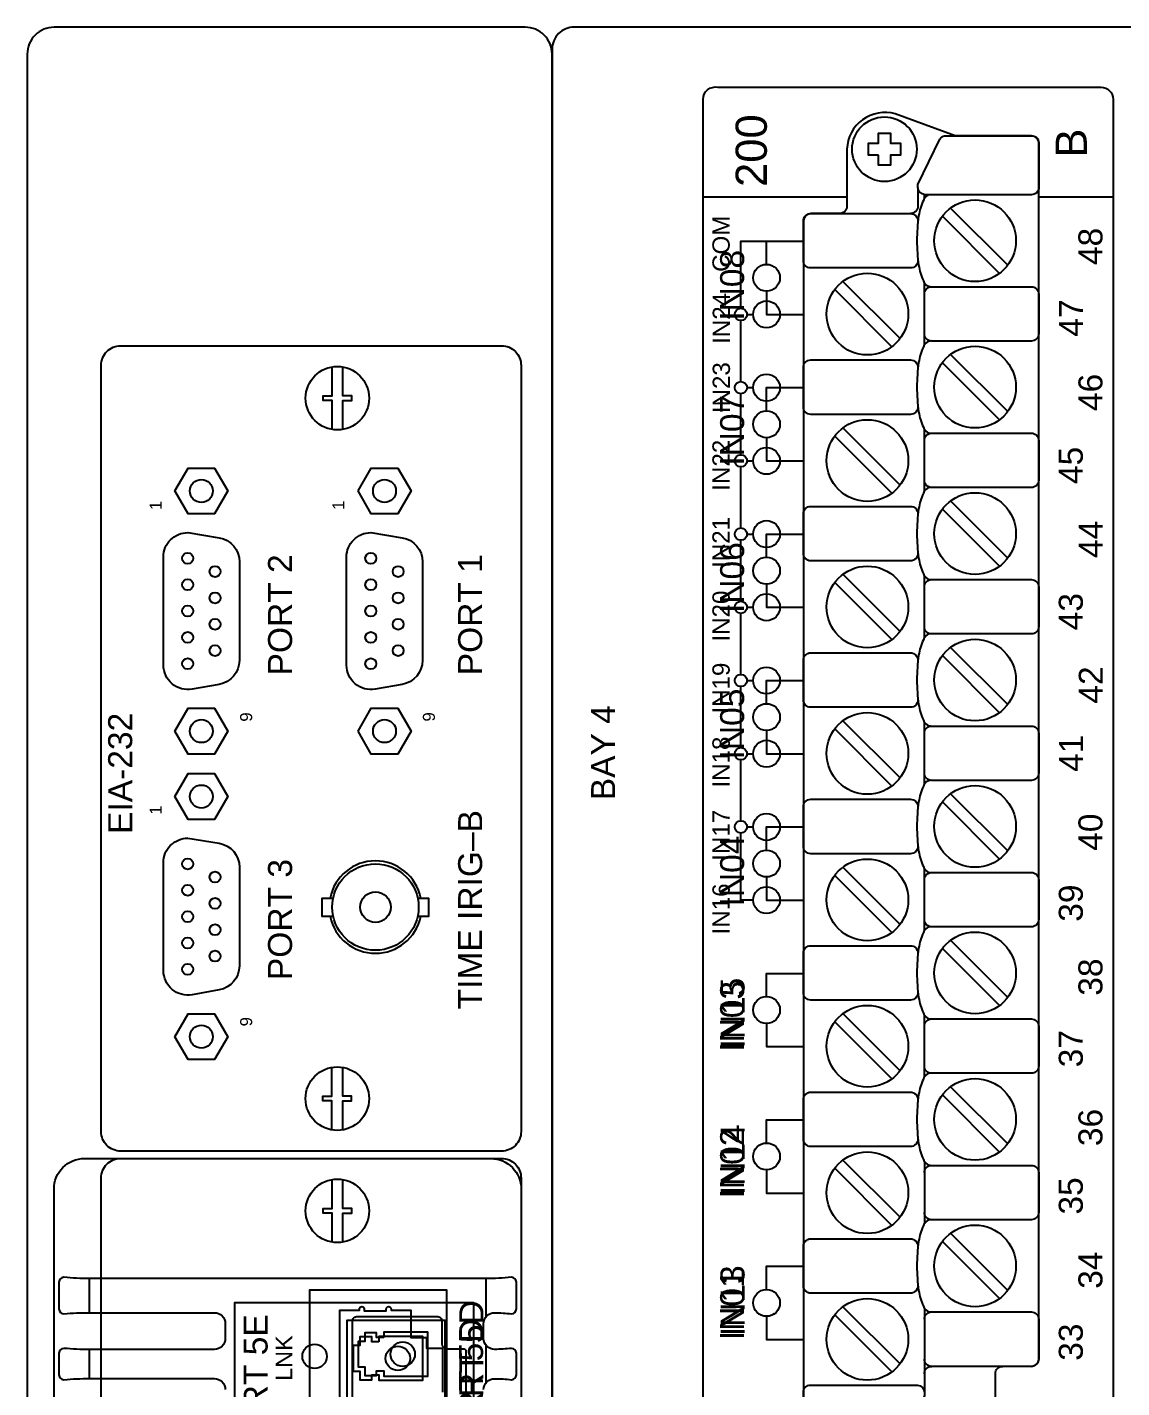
# Model space of a CAD drawing. Extents: x 1 to 47.7, y 0.3 to 34.2.
# Drawn here: x 30.52 to 35, y 15 to 20.58 of the extents above; entities that cross this region are included whole.
import ezdxf

# ---------------------------------------------------------------- set-up
doc = ezdxf.new("R2010")
doc.units = 0
doc.header["$MEASUREMENT"] = 0
for name, color, linetype in [('2_1__6___4__10-100BASE-T_C', 7, 'CONTINUOUS'), ('2_2__7___4__100BASE-FX_CON', 7, 'CONTINUOUS'), ('2_3__8___2__10-100BASE-T__', 7, 'CONTINUOUS'), ('2_4__9___2__100-1000BASE__', 7, 'CONTINUOUS'), ('4_1__2___8__OPTOISO_IND_LS', 7, 'CONTINUOUS'), ('4_2__7___8__OPTOISO_IND_LS', 7, 'CONTINUOUS'), ('4_3__4___24__OPTOISO_LS_IN', 7, 'CONTINUOUS'), ('4_4__D___24__OPTOISO_LS_IN', 7, 'CONTINUOUS'), ('4_5__8___8__OPTOISO_IND_LS', 7, 'CONTINUOUS'), ('7_0______DWG_', 7, 'CONTINUOUS')]:
    doc.layers.add(name, color=color, linetype=linetype)
doc.styles.add('ARIAL', font='arial.ttf')

msp = doc.modelspace()

# ---------------------------------------------------------------- linework, layer by layer
at = {"layer": '2_1__6___4__10-100BASE-T_C'}
msp.add_lwpolyline([(30.8232, 11.3698), (30.8232, 15.8598, -0.414214), (30.9032, 15.9398), (32.4632, 15.9398, -0.414214), (32.5432, 15.8598), (32.5432, 11.3698, -0.414214), (32.4632, 11.2898), (30.9032, 11.2898, -0.414214)], format="xyb", close=True, dxfattribs=at)
for points in [[(31.7687, 15.5969), (31.7687, 15.7155), (31.7323, 15.7155), (31.7323, 15.7345), (31.7687, 15.7345), (31.7687, 15.8531)], [(31.813, 15.5969), (31.813, 15.7155), (31.8493, 15.7155), (31.8493, 15.7345), (31.813, 15.7345), (31.813, 15.8531)]]:
    msp.add_lwpolyline(points, dxfattribs=at)
msp.add_lwpolyline([(31.6782, 14.7443), (31.6782, 15.4013), (32.2382, 15.4013), (32.2382, 14.7443)], close=True, dxfattribs=at)
msp.add_lwpolyline([(31.801, 14.8278), (31.801, 15.3178), (31.881, 15.3178), (31.881, 15.3228, -1), (31.901, 15.3228), (31.901, 15.3159), (31.991, 15.3159), (31.991, 15.3228, -1.000014), (32.011, 15.3228), (32.011, 15.3178), (32.091, 15.3178), (32.091, 15.2068), (32.156, 15.2068), (32.156, 15.1628), (32.221, 15.1628), (32.221, 14.9828)], format="xyb", dxfattribs=at)
msp.add_circle((31.7908, 15.725), 0.13, dxfattribs=at)
at = {"layer": '2_2__7___4__100BASE-FX_CON'}
msp.add_lwpolyline([(30.8232, 11.3698), (30.8232, 15.8598, -0.414214), (30.9032, 15.9398), (32.4632, 15.9398, -0.414214), (32.5432, 15.8598), (32.5432, 11.3698, -0.414214), (32.4632, 11.2898), (30.9032, 11.2898, -0.414214)], format="xyb", close=True, dxfattribs=at)
for points in [[(31.7687, 15.5969), (31.7687, 15.7155), (31.7323, 15.7155), (31.7323, 15.7345), (31.7687, 15.7345), (31.7687, 15.8531)], [(31.813, 15.5969), (31.813, 15.7155), (31.8493, 15.7155), (31.8493, 15.7345), (31.813, 15.7345), (31.813, 15.8531)], [(31.8312, 14.7178), (31.8312, 15.2778), (32.2312, 15.2778), (32.2312, 14.7178), (31.8312, 14.7178)], [(31.9612, 15.1888), (31.9313, 15.1888), (31.9313, 15.2083), (31.8832, 15.2083), (31.8832, 15.1733), (31.8552, 15.1733), (31.8552, 15.0683), (31.8832, 15.0683), (31.8832, 15.0333), (31.9313, 15.0333), (31.9313, 15.0528), (31.9612, 15.0528), (31.9612, 15.0308), (32.1412, 15.0308), (32.1412, 15.2108), (31.9612, 15.2108), (31.9612, 15.1888)]]:
    msp.add_lwpolyline(points, dxfattribs=at)
for centre, radius in [((31.7908, 15.725), 0.13), ((32.0382, 15.1208), 0.05)]:
    msp.add_circle(centre, radius, dxfattribs=at)
at = {"layer": '2_3__8___2__10-100BASE-T__'}
msp.add_lwpolyline([(30.8232, 11.3698), (30.8232, 15.8598, -0.414214), (30.9032, 15.9398), (32.4632, 15.9398, -0.414214), (32.5432, 15.8598), (32.5432, 11.3698, -0.414214), (32.4632, 11.2898), (30.9032, 11.2898, -0.414214)], format="xyb", close=True, dxfattribs=at)
for points in [[(31.7687, 15.5969), (31.7687, 15.7155), (31.7323, 15.7155), (31.7323, 15.7345), (31.7687, 15.7345), (31.7687, 15.8531)], [(31.813, 15.5969), (31.813, 15.7155), (31.8493, 15.7155), (31.8493, 15.7345), (31.813, 15.7345), (31.813, 15.8531)]]:
    msp.add_lwpolyline(points, dxfattribs=at)
msp.add_lwpolyline([(31.6782, 14.7443), (31.6782, 15.4013), (32.2382, 15.4013), (32.2382, 14.7443)], close=True, dxfattribs=at)
msp.add_lwpolyline([(31.801, 14.8278), (31.801, 15.3178), (31.881, 15.3178), (31.881, 15.3228, -1), (31.901, 15.3228), (31.901, 15.3159), (31.991, 15.3159), (31.991, 15.3228, -1.000014), (32.011, 15.3228), (32.011, 15.3178), (32.091, 15.3178), (32.091, 15.2068), (32.156, 15.2068), (32.156, 15.1628), (32.221, 15.1628), (32.221, 14.9828)], format="xyb", dxfattribs=at)
msp.add_circle((31.7908, 15.725), 0.13, dxfattribs=at)
at = {"layer": '2_4__9___2__100-1000BASE__'}
for points in [[(30.63, 11.4153), (30.63, 15.8147, -0.414444), (30.7548, 15.9396), (32.4192, 15.9396, -0.413495), (32.5438, 15.8144), (32.5438, 11.4156, -0.413496), (32.4192, 11.2905), (30.7548, 11.2905, -0.414444)], [(31.8527, 14.7577), (31.8527, 15.2723, -0.414573), (31.8727, 15.2924), (32.1989, 15.2924, -0.416018), (32.2189, 15.2724), (32.2189, 15.1804, 0.41265), (32.2389, 15.1604), (32.3074, 15.1604, -0.418703), (32.3174, 15.1504), (32.3174, 14.8796, -0.419075), (32.3074, 14.8696), (32.2389, 14.8696, 0.41265), (32.2189, 14.8496), (32.2189, 14.7576, -0.416018), (32.1989, 14.7377), (31.8727, 14.7377, -0.414573)]]:
    msp.add_lwpolyline(points, format="xyb", close=True, dxfattribs=at)
for points in [[(31.7687, 15.5969), (31.7687, 15.7155), (31.7323, 15.7155), (31.7323, 15.7345), (31.7687, 15.7345), (31.7687, 15.8531)], [(31.813, 15.5969), (31.813, 15.7155), (31.8493, 15.7155), (31.8493, 15.7345), (31.813, 15.7345), (31.813, 15.8531)], [(30.7752, 15.3077), (30.7752, 15.4484)], [(32.3989, 15.4484), (32.3989, 15.2905)], [(31.7598, 11.8566), (31.3708, 11.8566), (31.3708, 15.35), (32.3484, 15.35), (32.3484, 11.8566), (32.3067, 11.8566)], [(31.9814, 15.206), (31.9515, 15.206), (31.9515, 15.2255), (31.9034, 15.2255), (31.9034, 15.1905), (31.8754, 15.1905), (31.8754, 15.0855), (31.9034, 15.0855), (31.9034, 15.0505), (31.9515, 15.0505), (31.9515, 15.07), (31.9814, 15.07), (31.9814, 15.048), (32.1614, 15.048), (32.1614, 15.228), (31.9814, 15.228), (31.9814, 15.206)], [(32.3989, 15.1745), (32.3989, 15.0205)], [(30.7752, 15.0376), (30.7752, 15.1574)]]:
    msp.add_lwpolyline(points, dxfattribs=at)
msp.add_lwpolyline([(32.3893, 14.9927, -0.421779), (32.4346, 15.0374, -0.033142), (32.5038, 15.0333, 0.41291), (32.5238, 15.0533), (32.5238, 15.1418, 0.41291), (32.5038, 15.1618, -0.033142), (32.4346, 15.1576, -0.42184), (32.3893, 15.2023), (32.3893, 15.2627, -0.421779), (32.4346, 15.3074, -0.033142), (32.5038, 15.3033, 0.41291), (32.5238, 15.3233), (32.5238, 15.4328, 0.41291), (32.5038, 15.4528, -0.030099), (32.3989, 15.4484), (30.7752, 15.4484, -0.030099), (30.6703, 15.4528, 0.41291), (30.6503, 15.4328), (30.6503, 15.3233, 0.41291), (30.6703, 15.3033, -0.030099), (30.7752, 15.3077), (31.2868, 15.3077, -0.415329), (31.3317, 15.2627), (31.3317, 15.2023, -0.415032), (31.2868, 15.1574), (30.7752, 15.1574, -0.030099), (30.6703, 15.1618, 0.41291), (30.6503, 15.1418), (30.6503, 15.0533, 0.41291), (30.6703, 15.0333, -0.030099), (30.7752, 15.0377), (31.2868, 15.0377, -0.415329), (31.3317, 14.9927)], format="xyb", dxfattribs=at)
for centre, radius in [((31.7908, 15.725), 0.13), ((31.6975, 15.129), 0.05), ((32.0584, 15.138), 0.05)]:
    msp.add_circle(centre, radius, dxfattribs=at)
at = {"layer": '4_1__2___8__OPTOISO_IND_LS'}
for points in [[(33.5485, 19.6032), (33.5485, 19.6982), (33.6997, 19.6982)], [(33.5485, 19.4932), (33.5485, 19.3982), (33.6997, 19.3982)], [(33.5485, 19.0032), (33.5485, 19.0982), (33.6997, 19.0982)], [(33.5485, 18.8932), (33.5485, 18.7982), (33.6997, 18.7982)], [(33.5485, 18.4032), (33.5485, 18.4982), (33.6997, 18.4982)], [(33.5485, 18.2932), (33.5485, 18.1982), (33.6997, 18.1982)], [(33.5485, 17.8032), (33.5485, 17.8982), (33.6997, 17.8982)], [(33.5485, 17.6932), (33.5485, 17.5982), (33.6997, 17.5982)], [(33.5485, 17.2032), (33.5485, 17.2982), (33.6997, 17.2982)], [(33.5485, 17.0932), (33.5485, 16.9982), (33.6997, 16.9982)], [(33.5485, 16.6032), (33.5485, 16.6982), (33.6997, 16.6982)], [(33.5485, 16.4932), (33.5485, 16.3982), (33.6997, 16.3982)], [(33.5485, 16.0032), (33.5485, 16.0982), (33.6997, 16.0982)], [(33.5485, 15.8932), (33.5485, 15.7982), (33.6997, 15.7982)], [(33.5485, 15.4032), (33.5485, 15.4982), (33.6997, 15.4982)], [(33.5485, 15.2932), (33.5485, 15.1982), (33.6997, 15.1982)]]:
    msp.add_lwpolyline(points, dxfattribs=at)
for centre in [(33.5485, 19.5482), (33.5485, 18.9482), (33.5485, 18.3482), (33.5485, 17.7482), (33.5485, 17.1482), (33.5485, 16.5482), (33.5485, 15.9482), (33.5485, 15.3482)]:
    msp.add_circle(centre, 0.055, dxfattribs=at)
at = {"layer": '4_2__7___8__OPTOISO_IND_LS'}
for points in [[(33.5485, 19.6032), (33.5485, 19.6982), (33.6997, 19.6982)], [(33.5485, 19.4932), (33.5485, 19.3982), (33.6997, 19.3982)], [(33.5485, 19.0032), (33.5485, 19.0982), (33.6997, 19.0982)], [(33.5485, 18.8932), (33.5485, 18.7982), (33.6997, 18.7982)], [(33.5485, 18.4032), (33.5485, 18.4982), (33.6997, 18.4982)], [(33.5485, 18.2932), (33.5485, 18.1982), (33.6997, 18.1982)], [(33.5485, 17.8032), (33.5485, 17.8982), (33.6997, 17.8982)], [(33.5485, 17.6932), (33.5485, 17.5982), (33.6997, 17.5982)], [(33.5485, 17.2032), (33.5485, 17.2982), (33.6997, 17.2982)], [(33.5485, 17.0932), (33.5485, 16.9982), (33.6997, 16.9982)], [(33.5485, 16.6032), (33.5485, 16.6982), (33.6997, 16.6982)], [(33.5485, 16.4932), (33.5485, 16.3982), (33.6997, 16.3982)], [(33.5485, 16.0032), (33.5485, 16.0982), (33.6997, 16.0982)], [(33.5485, 15.8932), (33.5485, 15.7982), (33.6997, 15.7982)], [(33.5485, 15.4032), (33.5485, 15.4982), (33.6997, 15.4982)], [(33.5485, 15.2932), (33.5485, 15.1982), (33.6997, 15.1982)]]:
    msp.add_lwpolyline(points, dxfattribs=at)
for centre in [(33.5485, 19.5482), (33.5485, 18.9482), (33.5485, 18.3482), (33.5485, 17.7482), (33.5485, 17.1482), (33.5485, 16.5482), (33.5485, 15.9482), (33.5485, 15.3482)]:
    msp.add_circle(centre, 0.055, dxfattribs=at)
at = {"layer": '4_3__4___24__OPTOISO_LS_IN'}
for points in [[(33.4436, 19.4232), (33.4436, 19.6982), (33.6997, 19.6982)], [(33.4436, 19.1232), (33.4436, 19.3732)], [(33.4686, 19.3982), (33.4935, 19.3982)], [(33.6035, 19.3982), (33.6997, 19.3982)], [(33.4436, 18.8232), (33.4436, 19.0732)], [(33.4686, 19.0982), (33.4935, 19.0982)], [(33.6035, 19.0982), (33.6997, 19.0982)], [(33.4686, 18.7982), (33.4935, 18.7982)], [(33.6035, 18.7982), (33.6997, 18.7982)], [(33.4436, 18.5232), (33.4436, 18.7732)], [(33.4436, 18.2232), (33.4436, 18.4732)], [(33.4686, 18.4982), (33.4935, 18.4982)], [(33.6035, 18.4982), (33.6997, 18.4982)], [(33.4686, 18.1982), (33.4935, 18.1982)], [(33.6035, 18.1982), (33.6997, 18.1982)], [(33.4436, 17.9232), (33.4436, 18.1732)], [(33.4686, 17.8982), (33.4935, 17.8982)], [(33.6035, 17.8982), (33.6997, 17.8982)], [(33.4436, 17.6232), (33.4436, 17.8732)], [(33.4436, 17.3232), (33.4436, 17.5732)], [(33.4686, 17.5982), (33.4935, 17.5982)], [(33.6035, 17.5982), (33.6997, 17.5982)], [(33.4686, 17.2982), (33.4935, 17.2982)], [(33.6035, 17.2982), (33.6997, 17.2982)], [(33.4935, 16.9982), (33.4436, 16.9982), (33.4436, 17.2732)], [(33.6035, 16.9982), (33.6997, 16.9982)], [(33.5485, 16.6031), (33.5485, 16.6982), (33.6997, 16.6982)], [(33.5485, 16.4931), (33.5485, 16.3982), (33.6997, 16.3982)], [(33.5485, 16.0031), (33.5485, 16.0982), (33.6997, 16.0982)], [(33.5485, 15.8931), (33.5485, 15.7982), (33.6997, 15.7982)], [(33.5485, 15.4031), (33.5485, 15.4982), (33.6997, 15.4982)], [(33.5485, 15.2931), (33.5485, 15.1982), (33.6997, 15.1982)]]:
    msp.add_lwpolyline(points, dxfattribs=at)
for centre, radius in [((33.4436, 19.3982), 0.025), ((33.5485, 19.3982), 0.055), ((33.4436, 19.0982), 0.025), ((33.5485, 19.0982), 0.055), ((33.5485, 18.7982), 0.055), ((33.4436, 18.7982), 0.025), ((33.4436, 18.4982), 0.025), ((33.5485, 18.4982), 0.055), ((33.5485, 18.1982), 0.055), ((33.4436, 18.1982), 0.025), ((33.5485, 17.8982), 0.055), ((33.4436, 17.8982), 0.025), ((33.4436, 17.5982), 0.025), ((33.5485, 17.5982), 0.055), ((33.5485, 17.2982), 0.055), ((33.4436, 17.2982), 0.025), ((33.5485, 16.9982), 0.055), ((33.5485, 16.5481), 0.055), ((33.5485, 15.9481), 0.055), ((33.5485, 15.3481), 0.055)]:
    msp.add_circle(centre, radius, dxfattribs=at)
at = {"layer": '4_4__D___24__OPTOISO_LS_IN'}
for points in [[(33.4436, 19.4232), (33.4436, 19.6982), (33.6997, 19.6982)], [(33.4436, 19.1232), (33.4436, 19.3732)], [(33.4686, 19.3982), (33.4935, 19.3982)], [(33.6035, 19.3982), (33.6997, 19.3982)], [(33.4436, 18.8232), (33.4436, 19.0732)], [(33.4686, 19.0982), (33.4935, 19.0982)], [(33.6035, 19.0982), (33.6997, 19.0982)], [(33.4686, 18.7982), (33.4935, 18.7982)], [(33.6035, 18.7982), (33.6997, 18.7982)], [(33.4436, 18.5232), (33.4436, 18.7732)], [(33.4436, 18.2232), (33.4436, 18.4732)], [(33.4686, 18.4982), (33.4935, 18.4982)], [(33.6035, 18.4982), (33.6997, 18.4982)], [(33.4686, 18.1982), (33.4935, 18.1982)], [(33.6035, 18.1982), (33.6997, 18.1982)], [(33.4436, 17.9232), (33.4436, 18.1732)], [(33.4686, 17.8982), (33.4935, 17.8982)], [(33.6035, 17.8982), (33.6997, 17.8982)], [(33.4436, 17.6232), (33.4436, 17.8732)], [(33.4436, 17.3232), (33.4436, 17.5732)], [(33.4686, 17.5982), (33.4935, 17.5982)], [(33.6035, 17.5982), (33.6997, 17.5982)], [(33.4686, 17.2982), (33.4935, 17.2982)], [(33.6035, 17.2982), (33.6997, 17.2982)], [(33.4935, 16.9982), (33.4436, 16.9982), (33.4436, 17.2732)], [(33.6035, 16.9982), (33.6997, 16.9982)], [(33.5485, 16.6031), (33.5485, 16.6982), (33.6997, 16.6982)], [(33.5485, 16.4931), (33.5485, 16.3982), (33.6997, 16.3982)], [(33.5485, 16.0031), (33.5485, 16.0982), (33.6997, 16.0982)], [(33.5485, 15.8931), (33.5485, 15.7982), (33.6997, 15.7982)], [(33.5485, 15.4031), (33.5485, 15.4982), (33.6997, 15.4982)], [(33.5485, 15.2931), (33.5485, 15.1982), (33.6997, 15.1982)]]:
    msp.add_lwpolyline(points, dxfattribs=at)
for centre, radius in [((33.4436, 19.3982), 0.025), ((33.5485, 19.3982), 0.055), ((33.4436, 19.0982), 0.025), ((33.5485, 19.0982), 0.055), ((33.5485, 18.7982), 0.055), ((33.4436, 18.7982), 0.025), ((33.4436, 18.4982), 0.025), ((33.5485, 18.4982), 0.055), ((33.5485, 18.1982), 0.055), ((33.4436, 18.1982), 0.025), ((33.5485, 17.8982), 0.055), ((33.4436, 17.8982), 0.025), ((33.4436, 17.5982), 0.025), ((33.5485, 17.5982), 0.055), ((33.5485, 17.2982), 0.055), ((33.4436, 17.2982), 0.025), ((33.5485, 16.9982), 0.055), ((33.5485, 16.5481), 0.055), ((33.5485, 15.9481), 0.055), ((33.5485, 15.3481), 0.055)]:
    msp.add_circle(centre, radius, dxfattribs=at)
at = {"layer": '4_5__8___8__OPTOISO_IND_LS'}
for points in [[(33.5485, 19.6032), (33.5485, 19.6982), (33.6997, 19.6982)], [(33.5485, 19.4932), (33.5485, 19.3982), (33.6997, 19.3982)], [(33.5485, 19.0032), (33.5485, 19.0982), (33.6997, 19.0982)], [(33.5485, 18.8932), (33.5485, 18.7982), (33.6997, 18.7982)], [(33.5485, 18.4032), (33.5485, 18.4982), (33.6997, 18.4982)], [(33.5485, 18.2932), (33.5485, 18.1982), (33.6997, 18.1982)], [(33.5485, 17.8032), (33.5485, 17.8982), (33.6997, 17.8982)], [(33.5485, 17.6932), (33.5485, 17.5982), (33.6997, 17.5982)], [(33.5485, 17.2032), (33.5485, 17.2982), (33.6997, 17.2982)], [(33.5485, 17.0932), (33.5485, 16.9982), (33.6997, 16.9982)], [(33.5485, 16.6032), (33.5485, 16.6982), (33.6997, 16.6982)], [(33.5485, 16.4932), (33.5485, 16.3982), (33.6997, 16.3982)], [(33.5485, 16.0032), (33.5485, 16.0982), (33.6997, 16.0982)], [(33.5485, 15.8932), (33.5485, 15.7982), (33.6997, 15.7982)], [(33.5485, 15.4032), (33.5485, 15.4982), (33.6997, 15.4982)], [(33.5485, 15.2932), (33.5485, 15.1982), (33.6997, 15.1982)]]:
    msp.add_lwpolyline(points, dxfattribs=at)
for centre in [(33.5485, 19.5482), (33.5485, 18.9482), (33.5485, 18.3482), (33.5485, 17.7482), (33.5485, 17.1482), (33.5485, 16.5482), (33.5485, 15.9482), (33.5485, 15.3482)]:
    msp.add_circle(centre, 0.055, dxfattribs=at)
at = {"layer": '7_0______DWG_'}
for points in [[(30.5203, 20.465), (30.5203, 3.435, 0.414214), (30.6303, 3.325), (32.5603, 3.325, 0.414214), (32.6703, 3.435), (32.6703, 20.465, 0.414214), (32.5603, 20.575), (30.6303, 20.575, 0.414214), (30.5203, 20.465)], [(34.6338, 15.088, 0.414213), (34.6638, 15.118), (34.6639, 20.0998, 0.414214), (34.6339, 20.1298), (34.3209, 20.1298), (34.0761, 20.2207, 0.480048), (33.8779, 20.0757), (33.8779, 19.8415, -0.414214), (33.8479, 19.8115), (33.7297, 19.8115, 0.414212), (33.6997, 19.7815), (33.6997, 19.7815), (33.6997, 14.8004, 0.414215), (33.7297, 14.7704), (34.0425, 14.7705), (34.2873, 14.6796, 0.47859), (34.4858, 14.8246), (34.4858, 15.058, -0.414214), (34.5158, 15.088)], [(34.1685, 19.9188), (34.1686, 19.8415, -0.414214), (34.1386, 19.8115)], [(34.2166, 19.8888, 0.127742), (34.2012, 19.881, 0.081668), (34.191, 19.8654, 0.0591), (34.1717, 19.8017, 0.034646), (34.1646, 19.7002, 0.03436), (34.1717, 19.5995, 0.0591), (34.191, 19.5358, 0.081668), (34.2012, 19.5201, 0.191033), (34.2251, 19.5116)], [(34.1684, 19.6265), (34.1684, 19.6186, -0.414214), (34.1384, 19.5886), (33.7297, 19.5886, -0.414214), (33.6997, 19.6186), (33.6997, 19.7815, -0.414214), (33.7297, 19.8115), (34.1384, 19.8115, -0.414214), (34.1684, 19.7815), (34.1684, 19.7747)], [(34.1951, 19.4816, -0.414214), (34.2251, 19.5116), (34.6338, 19.5116, -0.414214), (34.6638, 19.4816), (34.6638, 19.3188, -0.414214), (34.6338, 19.2888), (34.2251, 19.2888, -0.414214), (34.1951, 19.3188)], [(34.2251, 19.2895, 0.191033), (34.2012, 19.281, 0.081668), (34.191, 19.2654, 0.0591), (34.1717, 19.2017, 0.034646), (34.1646, 19.1002, 0.03436), (34.1717, 18.9995, 0.0591), (34.191, 18.9358, 0.081668), (34.2012, 18.9201, 0.191033), (34.2251, 18.9116)], [(34.1684, 19.0265), (34.1684, 19.0186, -0.414214), (34.1384, 18.9886), (33.7297, 18.9886, -0.414214), (33.6997, 19.0186), (33.6997, 19.1815, -0.414214), (33.7297, 19.2115), (34.1384, 19.2115, -0.414214), (34.1684, 19.1815), (34.1684, 19.1746)], [(34.1951, 18.8816, -0.414214), (34.2251, 18.9116), (34.6338, 18.9116, -0.414214), (34.6638, 18.8816), (34.6638, 18.7188, -0.414214), (34.6338, 18.6888), (34.2251, 18.6888, -0.414214), (34.1951, 18.7188)], [(34.2251, 18.6895, 0.191033), (34.2012, 18.681, 0.081668), (34.191, 18.6654, 0.0591), (34.1717, 18.6017, 0.034646), (34.1646, 18.5002, 0.03436), (34.1717, 18.3995, 0.0591), (34.191, 18.3358, 0.081668), (34.2012, 18.3201, 0.191033), (34.2251, 18.3116)], [(34.1684, 18.4265), (34.1684, 18.4186, -0.414214), (34.1384, 18.3886), (33.7297, 18.3886, -0.414214), (33.6997, 18.4186), (33.6997, 18.5815, -0.414214), (33.7297, 18.6115), (34.1384, 18.6115, -0.414214), (34.1684, 18.5815), (34.1684, 18.5746)], [(34.1951, 18.2816, -0.414214), (34.2251, 18.3116), (34.6338, 18.3116, -0.414214), (34.6638, 18.2816), (34.6638, 18.1188, -0.414214), (34.6338, 18.0888), (34.2251, 18.0888, -0.414214), (34.1951, 18.1188)], [(34.2251, 18.0895, 0.191033), (34.2012, 18.081, 0.081668), (34.191, 18.0654, 0.0591), (34.1717, 18.0017, 0.034646), (34.1646, 17.9002, 0.03436), (34.1717, 17.7995, 0.0591), (34.191, 17.7358, 0.081668), (34.2012, 17.7201, 0.191033), (34.2251, 17.7116)], [(34.1684, 17.8265), (34.1684, 17.8186, -0.414214), (34.1384, 17.7886), (33.7297, 17.7886, -0.414214), (33.6997, 17.8186), (33.6997, 17.9815, -0.414214), (33.7297, 18.0115), (34.1384, 18.0115, -0.414214), (34.1684, 17.9815), (34.1684, 17.9746)], [(34.1951, 17.6816, -0.414214), (34.2251, 17.7116), (34.6338, 17.7116, -0.414214), (34.6638, 17.6816), (34.6638, 17.5188, -0.414214), (34.6338, 17.4888), (34.2251, 17.4888, -0.414214), (34.1951, 17.5188)], [(34.2251, 17.4895, 0.191033), (34.2012, 17.481, 0.081668), (34.191, 17.4654, 0.0591), (34.1717, 17.4017, 0.034646), (34.1646, 17.3002, 0.03436), (34.1717, 17.1995, 0.0591), (34.191, 17.1357, 0.081668), (34.2012, 17.1201, 0.191033), (34.2251, 17.1116)], [(34.1684, 17.2265), (34.1684, 17.2186, -0.414214), (34.1384, 17.1886), (33.7297, 17.1886, -0.414214), (33.6997, 17.2186), (33.6997, 17.3815, -0.414214), (33.7297, 17.4115), (34.1384, 17.4115, -0.414214), (34.1684, 17.3815), (34.1684, 17.3746)], [(32.1323, 17.0068, 0.820361), (31.7608, 17.0068)], [(34.1951, 17.0816, -0.414214), (34.2251, 17.1116), (34.6338, 17.1116, -0.414214), (34.6638, 17.0816), (34.6638, 16.9188, -0.414214), (34.6338, 16.8888), (34.2251, 16.8888, -0.414214), (34.1951, 16.9188)], [(31.761, 16.9317, 0.815611), (32.1321, 16.9317)], [(34.2251, 16.8895, 0.191033), (34.2012, 16.881, 0.081668), (34.191, 16.8654, 0.0591), (34.1717, 16.8017, 0.034646), (34.1646, 16.7001, 0.03436), (34.1717, 16.5995, 0.0591), (34.191, 16.5357, 0.081668), (34.2012, 16.5201, 0.191033), (34.2251, 16.5116)], [(34.1684, 16.6265), (34.1684, 16.6186, -0.414214), (34.1384, 16.5886), (33.7297, 16.5886, -0.414214), (33.6997, 16.6186), (33.6997, 16.7814, -0.414214), (33.7297, 16.8114), (34.1384, 16.8114, -0.414214), (34.1684, 16.7814), (34.1684, 16.7746)], [(34.1951, 16.4816, -0.414214), (34.2251, 16.5116), (34.6338, 16.5116, -0.414214), (34.6638, 16.4816), (34.6638, 16.3187, -0.414214), (34.6338, 16.2887), (34.2251, 16.2887, -0.414214), (34.1951, 16.3187)], [(34.2251, 16.2895, 0.191033), (34.2012, 16.281, 0.081668), (34.191, 16.2654, 0.0591), (34.1717, 16.2017, 0.034646), (34.1646, 16.1001, 0.03436), (34.1717, 15.9994, 0.0591), (34.191, 15.9357, 0.081668), (34.2012, 15.9201, 0.191033), (34.2251, 15.9116)], [(34.1684, 16.0265), (34.1684, 16.0186, -0.414214), (34.1384, 15.9886), (33.7297, 15.9886, -0.414214), (33.6997, 16.0186), (33.6997, 16.1814, -0.414214), (33.7297, 16.2114), (34.1384, 16.2114, -0.414214), (34.1684, 16.1814), (34.1684, 16.1746)], [(34.1951, 15.8816, -0.414214), (34.2251, 15.9116), (34.6338, 15.9116, -0.414214), (34.6638, 15.8816), (34.6638, 15.7187, -0.414214), (34.6338, 15.6887), (34.2251, 15.6887, -0.414214), (34.1951, 15.7187)], [(34.2251, 15.6887, 0.191033), (34.2012, 15.6802, 0.081668), (34.191, 15.6646, 0.0591), (34.1717, 15.6009, 0.034646), (34.1646, 15.4994, 0.03436), (34.1717, 15.3987, 0.0591), (34.191, 15.335, 0.081668), (34.2012, 15.3193, 0.191033), (34.2251, 15.3108)], [(34.1684, 15.4257), (34.1684, 15.4178, -0.414214), (34.1384, 15.3878), (33.7297, 15.3878, -0.414214), (33.6997, 15.4178), (33.6997, 15.5807, -0.414214), (33.7297, 15.6107), (34.1384, 15.6107, -0.414214), (34.1684, 15.5807), (34.1684, 15.5739)], [(34.1951, 15.3273), (34.1951, 14.9692), (34.1053, 14.7833, -0.241986), (34.0855, 14.7705), (33.7297, 14.7704, -0.422157), (33.6998, 14.7971), (33.6997, 14.9814, -0.414214), (33.7297, 15.0114), (34.1668, 15.0114, -0.390527), (34.1951, 14.9814)], [(34.1951, 15.2808, -0.414214), (34.2251, 15.3108), (34.6338, 15.3108, -0.414214), (34.6638, 15.2808), (34.6638, 15.118, -0.414214), (34.6338, 15.088), (34.2251, 15.088, -0.414214), (34.1951, 15.118)], [(34.1951, 15.058, -0.414214), (34.2251, 15.088)]]:
    msp.add_lwpolyline(points, format="xyb", dxfattribs=at)
for points in [[(40.6403, 20.575), (32.7603, 20.575, 0.414214), (32.6703, 20.485), (32.6703, 3.415, 0.414214), (32.7603, 3.325), (40.6403, 3.325, 0.381966), (40.7297, 3.405), (40.7297, 20.495, 0.381966)], [(33.2887, 3.6192), (33.2887, 20.2795, -0.468367), (33.3487, 20.3295), (34.9187, 20.3295, -0.414132), (34.9687, 20.2795), (34.9687, 3.6192, -0.414214), (34.9187, 3.5692), (33.3387, 3.5692, -0.414287)], [(34.6638, 20.1031), (34.6639, 19.9188, -0.414214), (34.6339, 19.8888), (34.1968, 19.8888, -0.390527), (34.1685, 19.9188), (34.1685, 19.931), (34.2582, 20.1169, -0.241514), (34.2782, 20.1298), (34.6339, 20.1298, -0.422157)], [(30.8232, 16.0498), (30.8232, 19.1898, -0.414214), (30.9032, 19.2698), (32.4632, 19.2698, -0.414214), (32.5432, 19.1898), (32.5432, 16.0498, -0.414214), (32.4632, 15.9698), (30.9032, 15.9698, -0.414214)], [(31.0782, 17.9613), (31.0782, 18.4043, -0.414214), (31.1782, 18.5043), (31.3066, 18.4832, -0.370597), (31.3892, 18.3847), (31.3892, 17.9809, -0.36397), (31.3066, 17.8824), (31.1956, 17.8628, -0.466307)], [(31.8282, 17.9613), (31.8282, 18.4043, -0.414214), (31.9282, 18.5043), (32.0566, 18.4832, -0.370597), (32.1392, 18.3847), (32.1392, 17.9809, -0.36397), (32.0566, 17.8824), (31.9456, 17.8628, -0.466307)], [(31.0782, 16.7093), (31.0782, 17.1523, -0.414214), (31.1782, 17.2523), (31.3066, 17.2312, -0.370597), (31.3892, 17.1327), (31.3892, 16.7289, -0.36397), (31.3066, 16.6304), (31.1956, 16.6108, -0.466307)]]:
    msp.add_lwpolyline(points, format="xyb", close=True, dxfattribs=at)
for points in [[(34.0068, 20.0503), (33.9665, 20.0503), (33.9665, 20.1002), (34.0068, 20.1002), (34.0068, 20.1403), (34.0567, 20.1403), (34.0567, 20.1002), (34.0967, 20.1002), (34.0967, 20.0503), (34.0567, 20.0503), (34.0567, 20.0101), (34.0068, 20.0101)], [(31.1252, 18.6748), (31.1795, 18.7688), (31.288, 18.7688), (31.3423, 18.6748), (31.288, 18.5808), (31.1795, 18.5808)], [(31.8752, 18.6748), (31.9295, 18.7688), (32.038, 18.7688), (32.0923, 18.6748), (32.038, 18.5808), (31.9295, 18.5808)], [(31.1252, 17.6908), (31.1795, 17.7848), (31.288, 17.7848), (31.3423, 17.6908), (31.288, 17.5968), (31.1795, 17.5968)], [(31.8752, 17.6908), (31.9295, 17.7848), (32.038, 17.7848), (32.0923, 17.6908), (32.038, 17.5968), (31.9295, 17.5968)], [(31.1252, 17.4228), (31.1795, 17.5168), (31.288, 17.5168), (31.3423, 17.4228), (31.288, 17.3288), (31.1795, 17.3288)], [(31.1252, 16.4388), (31.1795, 16.5328), (31.288, 16.5328), (31.3423, 16.4388), (31.288, 16.3448), (31.1795, 16.3448)]]:
    msp.add_lwpolyline(points, close=True, dxfattribs=at)
for points in [[(33.2887, 19.8794), (33.8779, 19.8794)], [(34.1944, 19.8891), (34.1944, 19.872)], [(34.6639, 19.8794), (34.9687, 19.8794)], [(34.269, 19.8005), (34.5032, 19.5664)], [(34.3025, 19.834), (34.5366, 19.5998)], [(33.8615, 19.5333), (34.0956, 19.2991)], [(34.1951, 19.273), (34.1951, 19.5281)], [(33.8281, 19.4999), (34.0622, 19.2657)], [(34.3025, 19.234), (34.5366, 18.9998)], [(31.7687, 18.9269), (31.7687, 19.0455), (31.7323, 19.0455), (31.7323, 19.0645), (31.7687, 19.0645), (31.7687, 19.1831)], [(31.813, 18.9269), (31.813, 19.0455), (31.8493, 19.0455), (31.8493, 19.0645), (31.813, 19.0645), (31.813, 19.1831)], [(34.269, 19.2005), (34.5032, 18.9664)], [(33.8281, 18.8999), (34.0622, 18.6657)], [(33.8615, 18.9333), (34.0956, 18.6991)], [(34.1951, 18.673), (34.1951, 18.9281)], [(34.3025, 18.634), (34.5366, 18.3998)], [(34.269, 18.6005), (34.5032, 18.3664)], [(33.8281, 18.2999), (34.0622, 18.0657)], [(33.8615, 18.3333), (34.0956, 18.0991)], [(34.1951, 18.073), (34.1951, 18.3281)], [(34.3025, 18.0339), (34.5366, 17.7998)], [(34.269, 18.0005), (34.5032, 17.7664)], [(33.8615, 17.7333), (34.0956, 17.4991)], [(34.1951, 17.473), (34.1951, 17.7281)], [(33.8281, 17.6999), (34.0622, 17.4657)], [(34.269, 17.4005), (34.5032, 17.1664)], [(34.3025, 17.4339), (34.5366, 17.1998)], [(33.8615, 17.1333), (34.0956, 16.8991)], [(34.1951, 16.873), (34.1951, 17.1281)], [(33.8281, 17.0999), (34.0622, 16.8657)], [(31.774, 16.9317), (31.7288, 16.9317), (31.7288, 17.0068), (31.7738, 17.0068)], [(32.1197, 17.0068), (32.1646, 17.0068), (32.1646, 16.9317), (32.1195, 16.9317)], [(34.269, 16.8005), (34.5032, 16.5664)], [(34.3025, 16.8339), (34.5366, 16.5998)], [(33.8615, 16.5333), (34.0956, 16.2991)], [(34.1951, 16.273), (34.1951, 16.5281)], [(33.8281, 16.4999), (34.0622, 16.2657)], [(31.7681, 16.0569), (31.7681, 16.1755), (31.7318, 16.1755), (31.7318, 16.1945), (31.7681, 16.1945), (31.7681, 16.3131)], [(31.8124, 16.0569), (31.8124, 16.1755), (31.8488, 16.1755), (31.8488, 16.1945), (31.8124, 16.1945), (31.8124, 16.3131)], [(34.3025, 16.2339), (34.5366, 15.9998)], [(34.269, 16.2005), (34.5032, 15.9663)], [(33.8281, 15.8999), (34.0622, 15.6657)], [(33.8615, 15.9333), (34.0956, 15.6991)], [(34.1951, 15.9281), (34.1951, 15.6722)], [(34.3025, 15.6332), (34.5366, 15.399)], [(34.269, 15.5997), (34.5032, 15.3656)], [(33.8615, 15.3325), (34.0956, 15.0984)], [(33.8281, 15.2991), (34.0622, 15.0649)]]:
    msp.add_lwpolyline(points, dxfattribs=at)
for centre, radius in [((34.0316, 20.0752), 0.1324), ((34.4028, 19.7002), 0.1673), ((33.9618, 19.3995), 0.1673), ((34.4028, 19.1002), 0.1673), ((31.7908, 19.055), 0.13), ((33.9618, 18.7995), 0.1673), ((31.2337, 18.6748), 0.047), ((31.9837, 18.6748), 0.047), ((34.4028, 18.5002), 0.1673), ((31.1777, 18.3988), 0.0225), ((31.9277, 18.3988), 0.0225), ((31.2897, 18.3448), 0.0225), ((32.0397, 18.3448), 0.0225), ((33.9618, 18.1995), 0.1673), ((31.1777, 18.2908), 0.0225), ((31.9277, 18.2908), 0.0225), ((31.2897, 18.2368), 0.0225), ((32.0397, 18.2368), 0.0225), ((31.1777, 18.1828), 0.0225), ((31.9277, 18.1828), 0.0225), ((31.2897, 18.1288), 0.0225), ((32.0397, 18.1288), 0.0225), ((31.1777, 18.0748), 0.0225), ((31.9277, 18.0748), 0.0225), ((34.4028, 17.9002), 0.1673), ((31.2897, 18.0208), 0.0225), ((32.0397, 18.0208), 0.0225), ((31.1777, 17.9668), 0.0225), ((31.9277, 17.9668), 0.0225), ((31.2337, 17.6908), 0.047), ((31.9837, 17.6908), 0.047), ((33.9618, 17.5995), 0.1673), ((31.2337, 17.4228), 0.047), ((34.4028, 17.3002), 0.1673), ((31.1777, 17.1468), 0.0225), ((31.2897, 17.0928), 0.0225), ((31.9467, 16.9698), 0.1769), ((33.9618, 16.9995), 0.1673), ((31.1777, 17.0388), 0.0225), ((31.2897, 16.9848), 0.0225), ((31.9467, 16.9698), 0.0625), ((31.1777, 16.9308), 0.0225), ((31.2897, 16.8768), 0.0225), ((31.1777, 16.8228), 0.0225), ((34.4028, 16.7001), 0.1673), ((31.2897, 16.7688), 0.0225), ((31.1777, 16.7148), 0.0225), ((33.9618, 16.3995), 0.1673), ((31.2337, 16.4388), 0.047), ((31.7903, 16.185), 0.13), ((34.4028, 16.1001), 0.1673), ((33.9618, 15.7995), 0.1673), ((34.4028, 15.4994), 0.1673), ((33.9618, 15.1987), 0.1673)]:
    msp.add_circle(centre, radius, dxfattribs=at)

# ---------------------------------------------------------------- texts
at = {"layer": '2_1__6___4__10-100BASE-T_C', "style": 'ARIAL'}
msp.add_text('PORT 5D', height=0.09833, rotation=90, dxfattribs=at).set_placement((32.3891, 14.7635))
at = {"layer": '2_2__7___4__100BASE-FX_CON', "style": 'ARIAL'}
msp.add_text('PORT 5D', height=0.09833, rotation=90, dxfattribs=at).set_placement((32.3873, 14.6887))
at = {"layer": '2_3__8___2__10-100BASE-T__', "style": 'ARIAL'}
msp.add_text('PORT 5D', height=0.09833, rotation=90, dxfattribs=at).set_placement((32.3885, 14.7633))
at = {"layer": '2_4__9___2__100-1000BASE__', "style": 'ARIAL'}
for s, height, p in [('PORT 5E', 0.09833, (31.5048, 14.7137)), ('LNK', 0.06883, (31.6063, 15.0283))]:
    msp.add_text(s, height=height, rotation=90, dxfattribs=at).set_placement(p)
at = {"layer": '4_1__2___8__OPTOISO_IND_LS', "style": 'ARIAL'}
for s, p in [('IN08', (33.4569, 19.3724)), ('IN07', (33.4569, 18.7786)), ('IN06', (33.4569, 18.1748)), ('IN05', (33.4569, 17.5748)), ('IN04', (33.4569, 16.9726)), ('IN03', (33.4569, 16.3772)), ('IN02', (33.4569, 15.7763)), ('IN01', (33.4569, 15.1952))]:
    msp.add_text(s, height=0.09833, rotation=90, dxfattribs=at).set_placement(p)
at = {"layer": '4_2__7___8__OPTOISO_IND_LS', "style": 'ARIAL'}
for s, p in [('IN08', (33.4569, 19.3724)), ('IN07', (33.4569, 18.7786)), ('IN06', (33.4569, 18.1748)), ('IN05', (33.4569, 17.5748)), ('IN04', (33.4569, 16.9726)), ('IN03', (33.4569, 16.3772)), ('IN02', (33.4569, 15.7763)), ('IN01', (33.4569, 15.1952))]:
    msp.add_text(s, height=0.09833, rotation=90, dxfattribs=at).set_placement(p)
at = {"layer": '4_3__4___24__OPTOISO_LS_IN', "style": 'ARIAL'}
for s, height, p in [('COM', 0.0708, (33.3976, 19.5725)), ('IN24', 0.0708, (33.3988, 19.2774)), ('IN23', 0.0708, (33.3988, 18.9936)), ('IN22', 0.0708, (33.3976, 18.6758)), ('IN21', 0.0708, (33.3976, 18.3595)), ('IN20', 0.0708, (33.3976, 18.0576)), ('IN19', 0.0708, (33.3976, 17.7625)), ('IN18', 0.0708, (33.3976, 17.4595)), ('IN17', 0.0708, (33.3976, 17.1595)), ('IN16', 0.0708, (33.3976, 16.8578)), ('IN15', 0.09833, (33.4585, 16.3902)), ('IN14', 0.09833, (33.4585, 15.7893)), ('IN13', 0.09833, (33.4585, 15.2118))]:
    msp.add_text(s, height=height, rotation=90, dxfattribs=at).set_placement(p)
at = {"layer": '4_4__D___24__OPTOISO_LS_IN', "style": 'ARIAL'}
for s, height, p in [('COM', 0.0708, (33.3976, 19.5725)), ('IN24', 0.0708, (33.3988, 19.2774)), ('IN23', 0.0708, (33.3988, 18.9936)), ('IN22', 0.0708, (33.3976, 18.6758)), ('IN21', 0.0708, (33.3976, 18.3595)), ('IN20', 0.0708, (33.3976, 18.0576)), ('IN19', 0.0708, (33.3976, 17.7625)), ('IN18', 0.0708, (33.3976, 17.4595)), ('IN17', 0.0708, (33.3976, 17.1595)), ('IN16', 0.0708, (33.3976, 16.8578)), ('IN15', 0.09833, (33.4585, 16.3902)), ('IN14', 0.09833, (33.4585, 15.7893)), ('IN13', 0.09833, (33.4585, 15.2118))]:
    msp.add_text(s, height=height, rotation=90, dxfattribs=at).set_placement(p)
at = {"layer": '4_5__8___8__OPTOISO_IND_LS', "style": 'ARIAL'}
for s, p in [('IN08', (33.4569, 19.3724)), ('IN07', (33.4569, 18.7786)), ('IN06', (33.4569, 18.1748)), ('IN05', (33.4569, 17.5748)), ('IN04', (33.4569, 16.9726)), ('IN03', (33.4569, 16.3772)), ('IN02', (33.4569, 15.7763)), ('IN01', (33.4569, 15.1952))]:
    msp.add_text(s, height=0.09833, rotation=90, dxfattribs=at).set_placement(p)
at = {"layer": '7_0______DWG_', "style": 'ARIAL'}
for s, height, p in [('200', 0.12783, (33.5499, 19.9203)), ('B', 0.1278, (34.8608, 20.0404)), ('48', 0.09833, (34.9244, 19.6004)), ('47', 0.09833, (34.8455, 19.3068)), ('46', 0.09833, (34.9244, 19.0021)), ('45', 0.09833, (34.844, 18.7032)), ('1', 0.0492, (31.071, 18.5966)), ('1', 0.0492, (31.8196, 18.5972)), ('44', 0.09833, (34.926, 18.4)), ('PORT 2', 0.09833, (31.6051, 17.9191)), ('PORT 1', 0.09833, (32.3837, 17.9197)), ('43', 0.09833, (34.844, 18.1038)), ('42', 0.09833, (34.926, 17.8034)), ('BAY 4', 0.09833, (32.9283, 17.4076)), ('EIA-232', 0.09833, (30.9502, 17.2696)), ('9', 0.0492, (31.4416, 17.7295)), ('9', 0.0492, (32.1902, 17.7301)), ('41', 0.09833, (34.8455, 17.5236)), ('1', 0.0492, (31.071, 17.3481)), ('TIME IRIG–B', 0.098333, (32.3837, 16.5508)), ('40', 0.09833, (34.9244, 17.2003)), ('PORT 3', 0.09833, (31.605, 16.6707)), ('39', 0.09833, (34.844, 16.9096)), ('38', 0.09833, (34.9244, 16.6066)), ('9', 0.0492, (31.4416, 16.481)), ('37', 0.09833, (34.844, 16.3132)), ('36', 0.09833, (34.9244, 15.9902)), ('35', 0.09833, (34.844, 15.7098)), ('34', 0.09833, (34.9244, 15.4057)), ('33', 0.09833, (34.844, 15.1106))]:
    msp.add_text(s, height=height, rotation=90, dxfattribs=at).set_placement(p)

doc.saveas('drawing.dxf')
